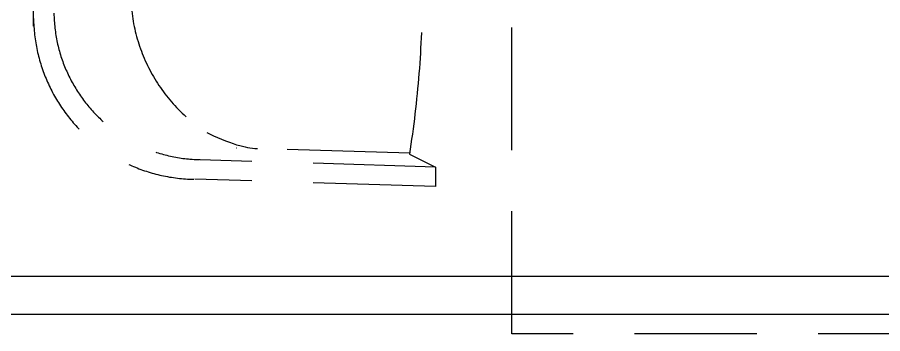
# Model space of a CAD drawing. Header units: inches. Extents: x 405346 to 489838, y -25612 to 14934.
# Drawn here: x 462149 to 463279, y 3456 to 3870 of the extents above; entities that cross this region are included whole.
import ezdxf

# ---------------------------------------------------------------- set-up
doc = ezdxf.new("R2010")
doc.units = ezdxf.units.IN
doc.header["$LTSCALE"] = 200
doc.header["$MEASUREMENT"] = 0
doc.linetypes.add('DH-HID2', pattern=[1.2, 0.8, -0.4])
doc.layers.add('FU-FURM', color=251, linetype='DH-HID2')
doc.layers.add('RC-LIGHT', color=7, linetype='Continuous')

# ---------------------------------------------------------------- blocks, each defined once
blk = doc.blocks.new('FLLLL')
at = {"layer": 'FU-FURM'}
for p, q in [((462217.8, 3261.2), (462217.7, 3339.1)), ((462444, 3122.3), (462448.2, 3120.1)), ((462448.2, 3120.1), (462452.9, 3117.9)), ((462452.9, 3117.9), (462458, 3115.7)), ((462458, 3115.7), (462463.3, 3113.6)), ((462463.3, 3113.6), (462468.5, 3111.5)), ((462468.5, 3111.5), (462473.7, 3109.6)), ((462473.7, 3109.6), (462478.5, 3107.9)), ((462478.5, 3107.9), (462482.9, 3106.5)), ((462482.9, 3106.5), (462486.9, 3105.3)), ((462486.9, 3105.3), (462490.5, 3104.4)), ((462490.5, 3104.4), (462493.9, 3103.6)), ((462493.9, 3103.6), (462497.2, 3103)), ((462497.2, 3103), (462500.3, 3102.5)), ((462500.3, 3102.5), (462503.5, 3102.1)), ((462503.5, 3102.1), (462506.8, 3101.7)), ((462506.8, 3101.7), (462510.2, 3101.4)), ((462708.8, 3095.2), (462510.2, 3101.4)), ((462742.6, 3077.2), (462422, 3087.2)), ((462708.7, 3094.1), (462742.6, 3077.2)), ((462742.6, 3077.2), (462742.6, 3051.8)), ((462742.6, 3051.8), (462428.5, 3061.6))]:
    blk.add_line(p, q, dxfattribs=at)
blk.add_lwpolyline([(463642, 4459.5), (463642, 2859.5), (462842, 2859.5), (462842, 4459.5)], close=True, dxfattribs=at)
for centre, radius, start, end in [((461394.8, 3304), 1330.6, 350.9232, 9.2189), ((462563.1, 3305.5), 218.5, 123.195, 236.9472), ((462438.7, 3281.2), 194.3, 180.9092, 268.7854), ((462431.4, 3274.8), 213.6, 180.9092, 268.7855), ((462563.1, 3305.5), 218.5, 248.3494, 248.4722)]:
    blk.add_arc(centre, radius, start, end, dxfattribs=at)

msp = doc.modelspace()

# ---------------------------------------------------------------- linework, layer by layer
at = {"layer": 'RC-LIGHT'}
msp.add_lwpolyline([(461177, 3531.2), (470494.5, 3531.2), (470494.5, 3481.2), (461177, 3481.2), (461177, 3531.2)], dxfattribs=at)

# ---------------------------------------------------------------- block references
msp.add_blockref('FLLLL', (-47.5, 596.7))

doc.saveas('drawing.dxf')
